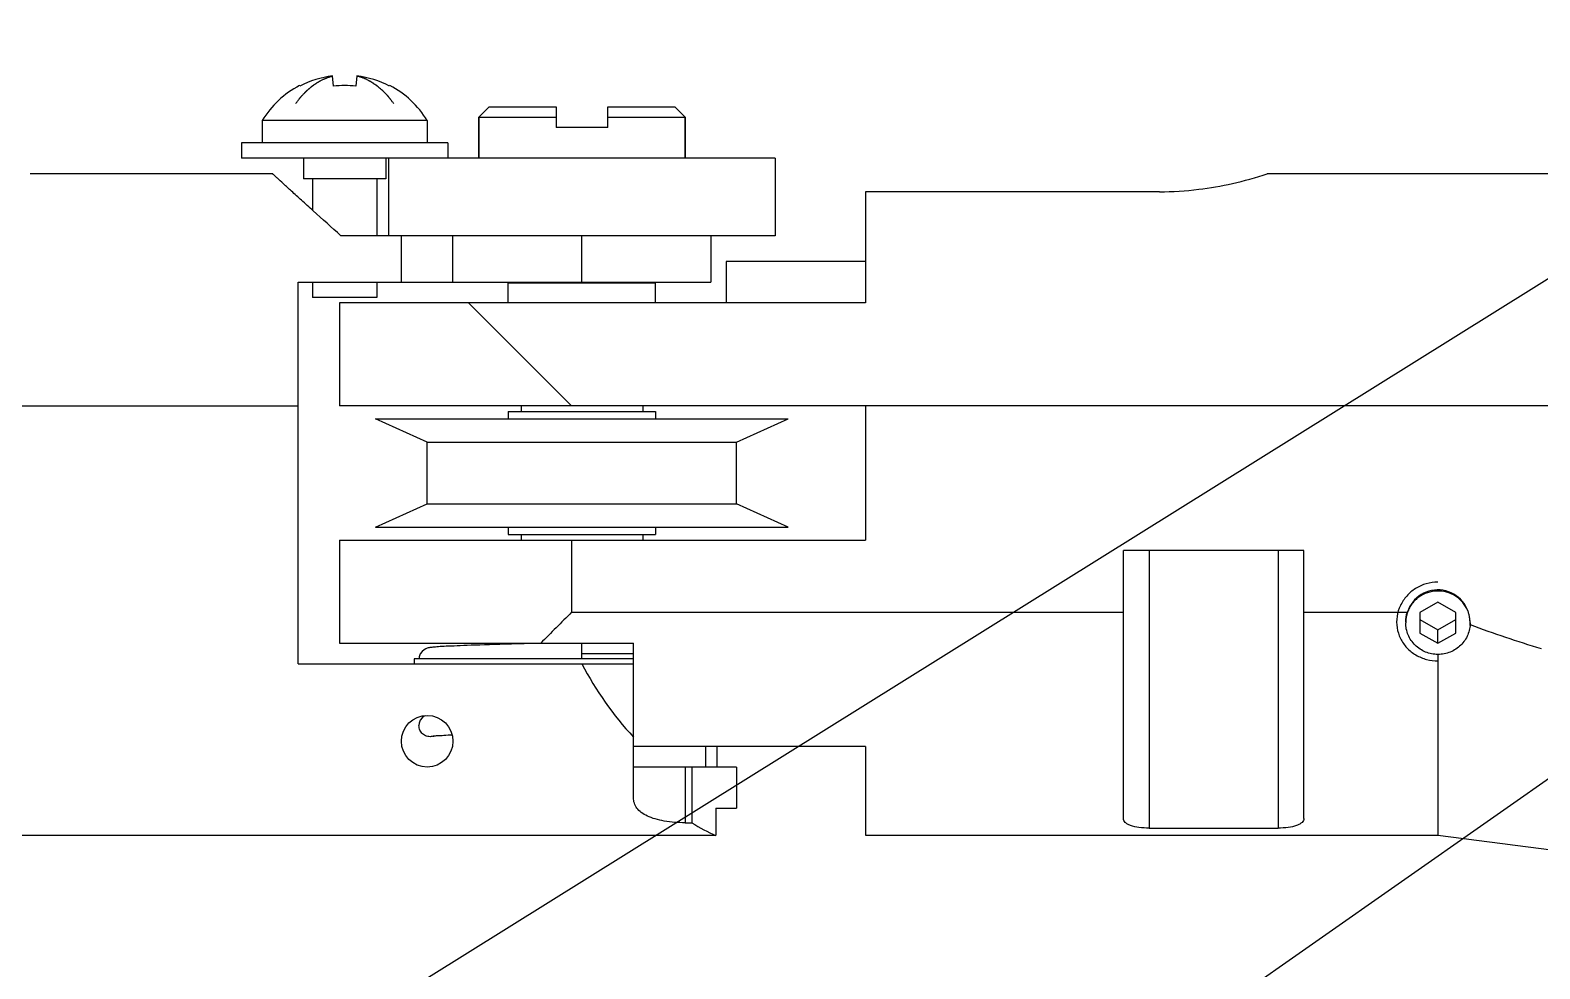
# Model space of a CAD drawing. Header units: millimetres. Extents: x 0 to 420, y 0 to 297.
# Drawn here: x 133.3 to 147.94, y 171.38 to 180.48 of the extents above; entities that cross this region are included whole.
import ezdxf

# ---------------------------------------------------------------- set-up
doc = ezdxf.new("R2010")
doc.units = ezdxf.units.MM
doc.header["$LTSCALE"] = 23.1
doc.layers.get('0').update_dxf_attribs({"linetype": 'CONTINUOUS'})
for name, color, linetype in [('AXIS', 7, 'CONTINUOUS'), ('COSMETIC', 7, 'CONTINUOUS'), ('DSURF', 7, 'CONTINUOUS')]:
    doc.layers.add(name, color=color, linetype=linetype)
doc.styles.get("Standard").update_dxf_attribs({"font": 'txt', "width": 0.85})
doc.dimstyles.get("Standard").update_dxf_attribs({"dimtxt": 3.5, "dimasz": 3.5, "dimexe": 1.5, "dimexo": 1, "dimtad": 1, "dimtxsty": 'STANDARD', "dimcen": 0.09, "dimadec": 0, "dimazin": 0, "dimtol": 1, "dimtp": 0.01, "dimtm": 0.01, "dimtfac": 1, "dimtofl": 0, "dimtmove": 0, "dimatfit": 3, "dimfxl": 1, "dimtolj": 1, "dimarcsym": 0})

msp = doc.modelspace()

# ---------------------------------------------------------------- linework, layer by layer
at = {"color": 7, "linetype": 'CONTINUOUS'}
for p, q in [((135.917, 179.939), (135.915, 179.945)), ((136.243, 179.939), (136.234, 180.038)), ((136.471, 180.038), (136.461, 179.939)), ((136.79, 179.945), (136.787, 179.939)), ((137.752, 179.74), (137.652, 179.64)), ((137.652, 179.24), (137.652, 179.64)), ((137.652, 179.64), (138.402, 179.64)), ((137.752, 179.74), (138.402, 179.74)), ((138.402, 179.74), (138.402, 179.54)), ((138.902, 179.54), (138.902, 179.74)), ((138.902, 179.74), (139.552, 179.74)), ((138.902, 179.64), (139.652, 179.64)), ((139.552, 179.74), (139.652, 179.64)), ((139.652, 179.24), (139.652, 179.64)), ((135.552, 179.607), (135.552, 179.39)), ((137.152, 179.607), (135.552, 179.607)), ((137.152, 179.607), (137.152, 179.39)), ((138.902, 179.54), (138.402, 179.54)), ((135.352, 179.39), (135.352, 179.24)), ((137.352, 179.39), (135.352, 179.39)), ((137.352, 179.39), (137.352, 179.24)), ((136.955, 179.24), (135.352, 179.24)), ((135.952, 179.24), (135.952, 179.04)), ((136.752, 179.24), (136.752, 179.04)), ((136.752, 179.04), (135.952, 179.04)), ((136.04, 179.04), (136.04, 178.736)), ((136.665, 179.04), (136.665, 178.49)), ((145.302, 179.09), (145.297, 179.088)), ((141.402, 178.916), (141.402, 177.84)), ((144.252, 178.916), (141.402, 178.916)), ((139.902, 178.49), (139.902, 178.04)), ((140.052, 178.24), (140.052, 177.84)), ((135.902, 174.34), (135.902, 178.04)), ((135.902, 178.04), (139.902, 178.04)), ((136.04, 178.04), (136.04, 177.89)), ((136.665, 178.04), (136.665, 177.89)), ((137.937, 177.84), (137.937, 178.032)), ((137.937, 178.032), (139.367, 178.032)), ((139.367, 177.84), (139.367, 178.032)), ((136.665, 177.89), (136.04, 177.89)), ((136.302, 177.84), (136.302, 176.84)), ((141.402, 177.84), (136.302, 177.84)), ((137.552, 177.84), (138.552, 176.84)), ((124.302, 176.84), (135.902, 176.84)), ((150.202, 176.84), (136.302, 176.84)), ((141.402, 176.84), (141.402, 175.54)), ((137.937, 176.785), (137.937, 176.715)), ((137.937, 176.785), (139.367, 176.785)), ((139.367, 176.785), (139.367, 176.715)), ((137.937, 175.665), (137.937, 175.595)), ((139.367, 175.665), (139.367, 175.595)), ((136.302, 175.54), (136.302, 174.54)), ((136.302, 175.54), (141.402, 175.54)), ((137.937, 175.595), (139.367, 175.595)), ((138.552, 175.54), (138.552, 174.84)), ((146.952, 174.938), (146.777, 174.838)), ((147.127, 174.838), (146.952, 174.938)), ((146.777, 174.838), (146.777, 174.639)), ((147.127, 174.639), (147.127, 174.838)), ((146.777, 174.769), (146.952, 174.67)), ((146.777, 174.639), (146.952, 174.54)), ((146.952, 174.67), (147.127, 174.769)), ((146.952, 174.54), (146.952, 174.67)), ((146.952, 174.54), (147.127, 174.639)), ((136.302, 174.54), (139.152, 174.54)), ((137.857, 174.528), (137.755, 174.525)), ((137.969, 174.531), (137.857, 174.528)), ((137.937, 174.54), (137.937, 174.53)), ((138.091, 174.534), (137.969, 174.531)), ((138.252, 174.538), (138.091, 174.534)), ((138.652, 174.39), (138.652, 174.54)), ((139.152, 173.04), (139.152, 174.54)), ((135.902, 174.34), (139.152, 174.34)), ((138.652, 174.44), (139.152, 174.44)), ((137.072, 173.741), (137.072, 173.742)), ((141.402, 173.54), (139.152, 173.54)), ((139.959, 173.54), (139.959, 173.34)), ((141.402, 173.54), (141.402, 172.678)), ((140.152, 173.34), (139.152, 173.34)), ((139.652, 173.34), (139.652, 172.8)), ((139.719, 173.34), (139.719, 172.8)), ((140.152, 173.34), (140.152, 172.94)), ((139.95, 172.94), (139.95, 172.678)), ((139.95, 172.94), (140.152, 172.94)), ((139.652, 172.8), (139.719, 172.8)), ((129.402, 172.678), (139.95, 172.678)), ((141.402, 172.678), (146.952, 172.678))]:
    msp.add_line(p, q, dxfattribs=at)
for points in [[(137.755, 174.525), (137.707, 174.524), (137.662, 174.522), (137.62, 174.521), (137.579, 174.52), (137.541, 174.518), (137.506, 174.517), (137.472, 174.516), (137.441, 174.515), (137.412, 174.513), (137.385, 174.512), (137.36, 174.511), (137.337, 174.51), (137.315, 174.509), (137.296, 174.508), (137.278, 174.507), (137.261, 174.505), (137.246, 174.504), (137.232, 174.503), (137.219, 174.502), (137.208, 174.501), (137.197, 174.5), (137.188, 174.499), (137.179, 174.498), (137.17, 174.496), (137.161, 174.494), (137.151, 174.491), (137.138, 174.486), (137.121, 174.477), (137.102, 174.46), (137.085, 174.438), (137.075, 174.409), (137.073, 174.39)], [(137.131, 173.837), (137.122, 173.833), (137.102, 173.816), (137.085, 173.793), (137.075, 173.764), (137.072, 173.742)], [(137.211, 173.64), (137.212, 173.64), (137.215, 173.641), (137.219, 173.641), (137.226, 173.642), (137.233, 173.643), (137.243, 173.644), (137.254, 173.644), (137.266, 173.645), (137.28, 173.646), (137.296, 173.647), (137.314, 173.648), (137.333, 173.649), (137.354, 173.651), (137.376, 173.652), (137.393, 173.652)]]:
    msp.add_lwpolyline(points, dxfattribs=at)
for centre, radius, start, end in [((136.352, 179.114), 0.94, 117.7518, 148.3634), ((136.352, 179.103), 0.943, 97.2141, 117.483), ((136.352, 178.941), 1.004, 83.7802, 96.2198), ((136.352, 179.103), 0.943, 62.517, 82.7859), ((136.352, 179.114), 0.94, 31.6366, 62.2482), ((219.648, 93.451), 114.894, 134.89643, 135.108), ((146.944, 174.739), 0.304, 171.3602, 178.6313), ((146.943, 174.739), 0.303, 167.1978, 171.3557), ((146.944, 174.738), 0.304, 160.7822, 167.1954), ((146.944, 174.738), 0.304, 160.6023, 160.7801), ((146.96, 174.738), 0.305, 16.4534, 22.5269), ((146.961, 174.738), 0.304, 10.7102, 16.449), ((146.961, 174.739), 0.304, 1.3021, 10.6978), ((146.942, 174.739), 0.302, 178.6356, 179.9996), ((146.962, 174.739), 0.302, 0.3529, 1.2952), ((146.963, 174.739), 0.302, 0, 0.3528), ((137.179, 173.743), 0.109, 285.6087, 289.4198)]:
    msp.add_arc(centre, radius, start, end, dxfattribs=at)
for centre, major_axis, ratio, start_param, end_param in [((141.535, 175.84), (3.25, 0), 1, -2.661864, -2.393921), ((140.383, 175.84), (0, 3.25), 0.57735, -3.503273, -3.374461)]:
    msp.add_ellipse(centre, major_axis=major_axis, ratio=ratio, start_param=start_param, end_param=end_param, dxfattribs=at)
for points, knots in [([(144.252, 178.916), (144.379, 178.916), (144.617, 178.931), (144.967, 178.992), (145.187, 179.053), (145.298, 179.089)], [0, 0, 0, 0, 0.358844, 0.670527, 1, 1, 1, 1]), ([(147.242, 174.855), (147.236, 174.869), (147.221, 174.897), (147.194, 174.935), (147.161, 174.969), (147.111, 175.007), (147.038, 175.039), (146.944, 175.051), (146.85, 175.034), (146.779, 174.998), (146.731, 174.958), (146.7, 174.922), (146.675, 174.883), (146.662, 174.854), (146.657, 174.839)], [0, 0, 0, 0, 0.062171, 0.124468, 0.186907, 0.249489, 0.374672, 0.500151, 0.625599, 0.750701, 0.813233, 0.87562, 0.93787, 1, 1, 1, 1]), ([(147.265, 174.739), (147.265, 174.719), (147.261, 174.678), (147.243, 174.62), (147.214, 174.566), (147.175, 174.52), (147.127, 174.481), (147.073, 174.452), (147.014, 174.435), (146.952, 174.429), (146.891, 174.435), (146.832, 174.452), (146.778, 174.481), (146.73, 174.52), (146.691, 174.566), (146.662, 174.62), (146.644, 174.678), (146.64, 174.719), (146.64, 174.739)], [0, 0, 0, 0, 0.062032, 0.124131, 0.186367, 0.248774, 0.311368, 0.374134, 0.437032, 0.5, 0.562968, 0.625866, 0.688632, 0.751226, 0.813633, 0.875869, 0.937968, 1, 1, 1, 1]), ([(137.209, 173.638), (137.203, 173.636), (137.19, 173.634), (137.168, 173.634), (137.146, 173.638), (137.126, 173.648), (137.107, 173.661), (137.092, 173.678), (137.081, 173.697), (137.074, 173.719), (137.072, 173.734), (137.072, 173.741)], [0, 0, 0, 0, 0.090938, 0.204574, 0.318203, 0.431837, 0.545471, 0.6591, 0.772735, 0.886365, 1, 1, 1, 1]), ([(139.652, 172.8), (139.585, 172.8), (139.487, 172.807), (139.365, 172.834), (139.29, 172.861), (139.229, 172.896), (139.184, 172.938), (139.158, 172.987), (139.152, 173.023), (139.152, 173.04)], [0, 0, 0, 0, 0.332875, 0.482594, 0.614968, 0.728907, 0.826842, 0.914633, 1, 1, 1, 1])]:
    msp.add_open_spline(points, degree=3, knots=knots, dxfattribs=at)
at = {"color": 2, "linetype": 'CONTINUOUS'}
msp.add_open_spline([(146.952, 175.132), (146.914, 175.132), (146.838, 175.122), (146.732, 175.074), (146.646, 175.001), (146.583, 174.906), (146.551, 174.801), (146.551, 174.688), (146.584, 174.584), (146.648, 174.491), (146.735, 174.422), (146.841, 174.378), (146.916, 174.368), (146.952, 174.368)], degree=3, dxfattribs=at)
at = {"color": 7, "linetype": 'CONTINUOUS'}
msp.add_open_spline([(146.952, 172.678), (148.286, 172.506), (149.619, 172.336), (150.952, 172.166)], degree=3, dxfattribs=at)
at = {"layer": 'AXIS', "color": 7, "linetype": 'CONTINUOUS'}
for p, q in [((137.652, 179.64), (137.652, 179.24)), ((139.652, 179.64), (139.652, 179.24)), ((136.777, 179.24), (136.777, 178.49)), ((140.527, 179.24), (136.955, 179.24)), ((140.527, 179.24), (140.527, 178.49)), ((135.652, 179.09), (133.302, 179.09)), ((149.902, 179.09), (145.302, 179.09)), ((140.527, 178.49), (136.316, 178.49)), ((136.902, 178.04), (136.902, 178.49)), ((137.402, 178.04), (137.402, 178.49)), ((138.652, 178.04), (138.652, 178.49)), ((141.402, 178.24), (140.052, 178.24)), ((138.062, 178.04), (138.062, 178.032)), ((139.242, 178.04), (139.242, 178.032)), ((138.062, 176.84), (138.062, 176.785)), ((139.242, 176.84), (139.242, 176.785)), ((137.152, 176.49), (136.652, 176.715)), ((136.652, 176.715), (140.652, 176.715)), ((140.152, 176.49), (140.652, 176.715)), ((137.152, 175.89), (137.152, 176.49)), ((137.152, 176.49), (140.152, 176.49)), ((140.152, 175.89), (140.152, 176.49)), ((136.652, 175.665), (137.152, 175.89)), ((137.152, 175.89), (140.152, 175.89)), ((140.652, 175.665), (140.152, 175.89)), ((136.652, 175.665), (140.652, 175.665)), ((138.062, 175.595), (138.062, 175.54)), ((139.242, 175.595), (139.242, 175.54)), ((145.652, 174.84), (146.656, 174.84)), ((137.027, 174.39), (137.027, 174.34)), ((139.152, 174.39), (137.027, 174.39)), ((146.952, 174.432), (146.952, 172.678)), ((139.852, 173.54), (139.852, 173.34))]:
    msp.add_line(p, q, dxfattribs=at)
msp.add_circle((137.152, 173.59), 0.25, dxfattribs=at)
msp.add_arc((146.984, 174.739), 0.281, 354.4108, 356.1492, dxfattribs=at)
for start_param, end_param in [(4.713501, 7.533667), (-1.634851, -1.581885)]:
    msp.add_ellipse((146.952, 174.74), major_axis=(0, 0.317), ratio=0.984808, start_param=start_param, end_param=end_param, dxfattribs=at)
msp.add_open_spline([(136.316, 178.49), (136.225, 178.57), (136.097, 178.684), (135.938, 178.828), (135.841, 178.917), (135.767, 178.984), (135.7, 179.046), (135.683, 179.061), (135.648, 179.094), (135.652, 179.09)], degree=3, knots=[0, 0, 0, 0, 0.40355, 0.57484, 0.721534, 0.840337, 0.927998, 0.981829, 1, 1, 1, 1], dxfattribs=at)
for points in [[(146.64, 174.746), (146.64, 174.778), (146.645, 174.81), (146.656, 174.84)], [(147.264, 174.72), (147.491, 174.636), (147.721, 174.56), (147.952, 174.488)]]:
    msp.add_open_spline(points, degree=3, dxfattribs=at)
at = {"layer": 'COSMETIC', "color": 7, "linetype": 'CONTINUOUS'}
for points in [[(135.877, 179.771), (135.883, 179.779), (135.893, 179.791), (135.903, 179.805), (135.91, 179.813), (135.914, 179.819), (135.918, 179.824), (135.921, 179.828), (135.923, 179.831), (135.925, 179.833), (135.926, 179.834), (135.926, 179.835), (135.927, 179.836), (135.929, 179.838), (135.931, 179.84), (135.934, 179.843), (135.938, 179.848), (135.945, 179.855), (135.954, 179.864), (135.962, 179.873), (135.969, 179.88), (135.973, 179.884), (135.976, 179.888), (135.978, 179.89), (135.98, 179.892), (135.981, 179.893), (135.982, 179.894), (135.983, 179.895), (135.985, 179.896), (135.987, 179.898), (135.991, 179.901), (135.995, 179.905), (136.001, 179.91), (136.006, 179.915), (136.012, 179.919), (136.018, 179.924), (136.023, 179.929), (136.028, 179.933), (136.032, 179.936), (136.034, 179.938), (136.037, 179.94), (136.038, 179.942), (136.039, 179.943), (136.04, 179.943), (136.041, 179.944), (136.042, 179.944), (136.043, 179.945), (136.046, 179.947), (136.049, 179.949), (136.052, 179.951), (136.057, 179.955), (136.063, 179.958), (136.069, 179.962), (136.074, 179.966), (136.08, 179.97), (136.086, 179.974), (136.09, 179.977), (136.094, 179.979), (136.097, 179.981), (136.098, 179.982), (136.1, 179.983), (136.101, 179.983), (136.102, 179.984), (136.103, 179.985), (136.106, 179.986), (136.11, 179.988), (136.115, 179.991), (136.123, 179.995), (136.134, 180), (136.144, 180.005), (136.152, 180.009), (136.157, 180.011), (136.161, 180.013), (136.164, 180.015), (136.166, 180.016), (136.167, 180.016), (136.168, 180.016), (136.169, 180.017), (136.171, 180.018), (136.174, 180.018), (136.178, 180.02), (136.183, 180.022), (136.19, 180.024), (136.198, 180.027), (136.213, 180.031), (136.225, 180.036), (136.234, 180.038)], [(136.827, 179.771), (136.821, 179.779), (136.812, 179.791), (136.801, 179.805), (136.795, 179.813), (136.79, 179.819), (136.786, 179.824), (136.783, 179.828), (136.781, 179.831), (136.78, 179.833), (136.779, 179.834), (136.778, 179.835), (136.777, 179.836), (136.776, 179.838), (136.774, 179.84), (136.77, 179.843), (136.766, 179.848), (136.759, 179.855), (136.751, 179.864), (136.743, 179.873), (136.736, 179.88), (136.732, 179.884), (136.728, 179.888), (136.726, 179.89), (136.725, 179.892), (136.724, 179.893), (136.723, 179.894), (136.722, 179.895), (136.72, 179.896), (136.718, 179.898), (136.714, 179.901), (136.709, 179.905), (136.704, 179.91), (136.698, 179.915), (136.692, 179.919), (136.687, 179.924), (136.681, 179.929), (136.677, 179.933), (136.673, 179.936), (136.67, 179.938), (136.668, 179.94), (136.666, 179.942), (136.665, 179.943), (136.665, 179.943), (136.664, 179.944), (136.663, 179.944), (136.661, 179.945), (136.659, 179.947), (136.656, 179.949), (136.652, 179.951), (136.647, 179.955), (136.642, 179.958), (136.636, 179.962), (136.63, 179.966), (136.625, 179.97), (136.619, 179.974), (136.614, 179.977), (136.61, 179.979), (136.608, 179.981), (136.606, 179.982), (136.605, 179.983), (136.604, 179.983), (136.603, 179.984), (136.601, 179.985), (136.599, 179.986), (136.594, 179.988), (136.589, 179.991), (136.581, 179.995), (136.571, 180), (136.561, 180.005), (136.552, 180.009), (136.547, 180.011), (136.543, 180.013), (136.541, 180.015), (136.539, 180.016), (136.538, 180.016), (136.537, 180.016), (136.535, 180.017), (136.533, 180.018), (136.531, 180.018), (136.526, 180.02), (136.521, 180.022), (136.515, 180.024), (136.507, 180.027), (136.492, 180.031), (136.479, 180.036), (136.471, 180.038)]]:
    msp.add_open_spline(points, degree=3, knots=[0, 0, 0, 0, 0.0625, 0.09375, 0.109375, 0.125, 0.140625, 0.148438, 0.15625, 0.160156, 0.164062, 0.166016, 0.167969, 0.171875, 0.179688, 0.1875, 0.203125, 0.21875, 0.25, 0.28125, 0.296875, 0.3125, 0.320312, 0.328125, 0.332031, 0.333984, 0.335938, 0.339844, 0.34375, 0.351562, 0.359375, 0.375, 0.390625, 0.40625, 0.421875, 0.4375, 0.453125, 0.46875, 0.476562, 0.484375, 0.492188, 0.496094, 0.498047, 0.5, 0.501953, 0.503906, 0.507812, 0.515625, 0.523438, 0.53125, 0.546875, 0.5625, 0.578125, 0.59375, 0.609375, 0.625, 0.640625, 0.648438, 0.65625, 0.660156, 0.664062, 0.666016, 0.667969, 0.671875, 0.679688, 0.6875, 0.703125, 0.71875, 0.75, 0.78125, 0.796875, 0.8125, 0.820312, 0.828125, 0.832031, 0.833984, 0.835938, 0.839844, 0.84375, 0.851562, 0.859375, 0.875, 0.890625, 0.90625, 0.9375, 1, 1, 1, 1], dxfattribs=at)
at = {"layer": 'DSURF', "color": 7, "linetype": 'CONTINUOUS'}
for p, q in [((143.902, 172.84), (143.902, 175.44)), ((145.652, 175.44), (143.902, 175.44)), ((144.152, 175.44), (144.152, 172.748)), ((145.402, 175.44), (145.402, 172.748)), ((145.652, 172.84), (145.652, 175.44)), ((138.552, 174.84), (143.902, 174.84)), ((144.152, 172.748), (145.402, 172.748))]:
    msp.add_line(p, q, dxfattribs=at)
for points, knots in [([(144.152, 172.748), (144.119, 172.748), (144.058, 172.751), (143.988, 172.766), (143.943, 172.785), (143.92, 172.801), (143.906, 172.819), (143.902, 172.834), (143.902, 172.84)], [0, 0, 0, 0, 0.347041, 0.641083, 0.75783, 0.853328, 0.931264, 1, 1, 1, 1]), ([(145.652, 172.84), (145.652, 172.834), (145.649, 172.819), (145.634, 172.801), (145.611, 172.785), (145.567, 172.766), (145.496, 172.751), (145.435, 172.748), (145.402, 172.748)], [0, 0, 0, 0, 0.068737, 0.146674, 0.242174, 0.358923, 0.652968, 1, 1, 1, 1])]:
    msp.add_open_spline(points, degree=3, knots=knots, dxfattribs=at)

# ---------------------------------------------------------------- leaders
at = {"color": 2, "linetype": 'CONTINUOUS'}
for points in [[(165.689, 189.087), (120.619, 160.986), (114.619, 160.986)], [(164.345, 184.64), (116.318, 151.049), (110.318, 151.049)], [(163.373, 179.395), (111.235, 141.889), (105.235, 141.889)], [(163.6, 173.593), (105.886, 135.089), (99.886, 135.089)], [(169.943, 171.664), (142.962, 108.479), (150.41, 108.479)]]:
    msp.add_leader(points, dimstyle='STANDARD', override={"dimtad": 0, "dimldrblk": 'DOT'}, dxfattribs=at)

doc.saveas('drawing.dxf')
